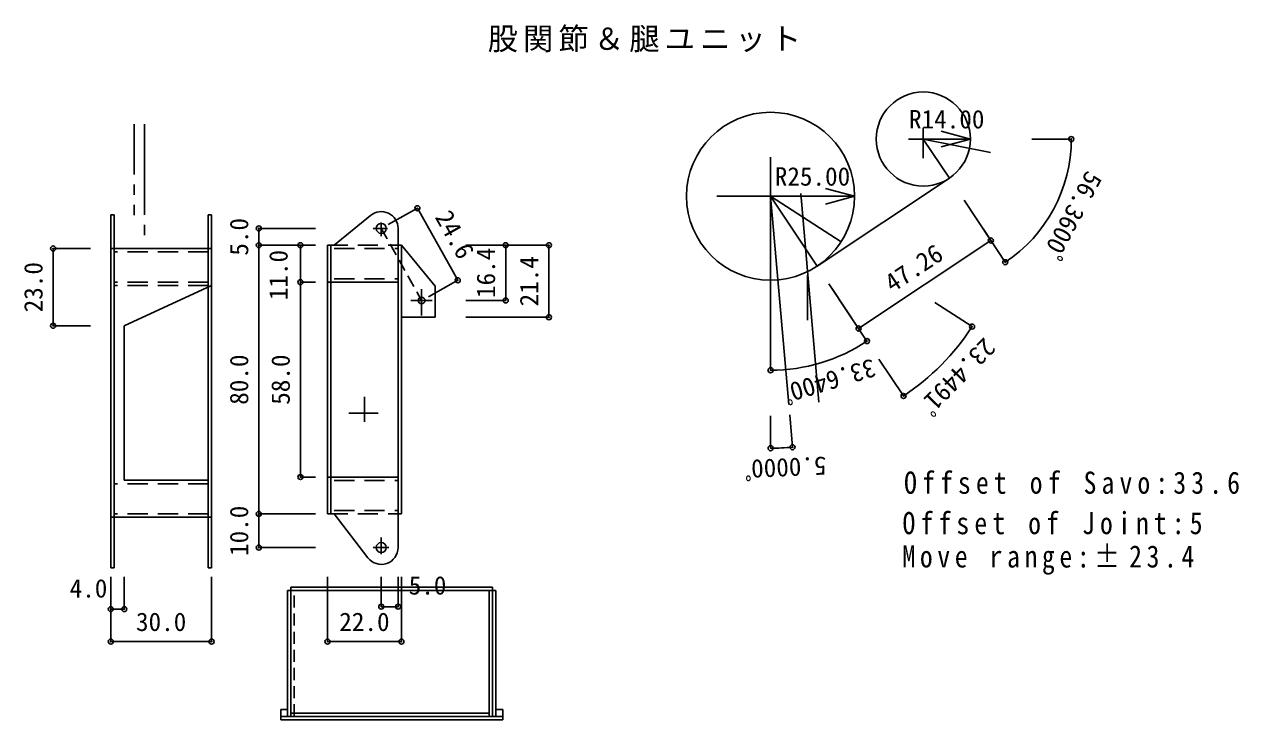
# Model space of a CAD drawing. Units: millimetres at full size, sheet at 1:3; details may follow other scales. Extents: x -420 to 383, y -277 to 349.
# Drawn here: x -62.2 to 299.1, y 136.5 to 343.5 of the extents above; entities that cross this region are included whole.
import ezdxf
from ezdxf.enums import TextEntityAlignment as Align

# ---------------------------------------------------------------- set-up
doc = ezdxf.new("R2010")
doc.units = ezdxf.units.MM
doc.header["$LTSCALE"] = 3
doc.header["$PDMODE"] = 32
doc.header["$PDSIZE"] = 1.5
for name, pattern in [('CHAIN1', [8, 5, -1, 1, -1]), ('CHAIN2', [12, 9, -1, 1, -1]), ('DASHED1', [1.8, 1.2, -0.6]), ('DASHED2', [3, 2, -1])]:
    doc.linetypes.add(name, pattern=pattern)
for name, color, linetype in [('0-0', 7, 'Continuous'), ('0-2', 4, 'Continuous'), ('0-3', 7, 'Continuous'), ('0-4', 7, 'Continuous'), ('0-8', 7, 'Continuous'), ('0-A', 4, 'Continuous')]:
    doc.layers.add(name, color=color, linetype=linetype)
doc.styles.add('ＭＳ ゴシック', font='')
doc.styles.get('ＭＳ ゴシック').set_extended_font_data('MS Gothic')

msp = doc.modelspace()

# ---------------------------------------------------------------- linework, layer by layer
at = {"layer": '0-0', "color": 4}
for p, q in [((-36.471, 179.069), (-36.471, 159.795)), ((-6.471, 179.069), (-6.471, 159.795)), ((-36.471, 159.795), (-6.471, 159.795))]:
    msp.add_line(p, q, dxfattribs=at)
for p in [(-36.471, 159.795), (-6.471, 159.795)]:
    msp.add_point(p, dxfattribs=at)
at = {"layer": '0-2', "color": 7, "linetype": 'CHAIN1'}
msp.add_line((-29.471, 313.803), (-29.471, 286.7), dxfattribs=at)
at = {"layer": '0-2', "color": 7, "linetype": 'CHAIN2'}
msp.add_line((-26.471, 313.803), (-26.471, 279.981), dxfattribs=at)
at = {"layer": '0-2'}
for p, q in [((219.284, 309.387), (210.59, 307.057)), ((184.84, 292.361), (176.147, 290.032)), ((46.012, 283.907), (54.757, 288.8)), ((54.757, 288.8), (66.757, 267.35)), ((7.575, 282.789), (7.575, 277.789)), ((24.392, 282.789), (7.575, 282.789)), ((-53.621, 276.803), (-53.621, 253.803)), ((-42.461, 276.803), (-53.621, 276.803)), ((19.94, 277.789), (19.94, 266.789)), ((24.392, 277.789), (19.94, 277.789)), ((69.154, 277.789), (81.025, 277.789)), ((69.154, 277.789), (93.885, 277.789)), ((81.025, 277.789), (81.025, 261.339)), ((93.885, 277.789), (93.885, 256.339)), ((58.012, 262.458), (66.757, 267.35)), ((69.154, 261.339), (81.025, 261.339)), ((-42.461, 253.803), (-53.621, 253.803)), ((69.154, 256.339), (93.885, 256.339)), ((24.392, 208.789), (19.94, 208.789)), ((24.392, 187.789), (7.575, 187.789)), ((-36.471, 179.069), (-36.471, 169.465)), ((-32.471, 179.069), (-32.471, 169.465)), ((28.013, 179.069), (28.013, 159.795)), ((44.012, 179.069), (44.012, 170.196)), ((49.012, 179.069), (49.012, 170.196)), ((50.012, 179.069), (50.012, 159.795)), ((49.012, 170.196), (44.012, 170.196)), ((-36.471, 169.465), (-32.471, 169.465)), ((50.012, 159.795), (28.013, 159.795))]:
    msp.add_line(p, q, dxfattribs=at)
at = {"layer": '0-2', "color": 7}
for p, q in [((-36.471, 286.803), (-36.471, 181.803)), ((-35.471, 286.803), (-36.471, 286.803)), ((-35.471, 286.803), (-35.471, 181.803)), ((-7.471, 286.803), (-7.471, 181.803)), ((-6.471, 286.803), (-7.471, 286.803)), ((-6.471, 286.803), (-6.471, 181.803)), ((30.012, 277.789), (40.845, 286.658)), ((41.585, 282.789), (45.828, 282.789)), ((44.012, 284.505), (44.012, 280.433)), ((49.012, 277.789), (49.012, 282.789)), ((-6.471, 276.803), (-36.471, 276.803)), ((28.013, 277.789), (28.013, 197.789)), ((29.012, 277.789), (29.012, 266.789)), ((49.012, 277.789), (49.012, 197.789)), ((50.012, 277.789), (50.012, 197.789)), ((50.012, 277.789), (60.012, 265.561)), ((-32.471, 253.803), (-6.471, 265.803)), ((28.013, 266.789), (49.012, 266.789)), ((29.012, 266.789), (29.012, 207.789)), ((56.012, 264.68), (56.012, 256.883)), ((60.012, 265.561), (60.012, 256.339)), ((52.849, 261.339), (59.128, 261.339)), ((-32.471, 253.803), (-32.471, 207.803)), ((50.012, 256.339), (60.012, 256.339)), ((39.012, 232.665), (39.012, 225.2)), ((34.339, 227.789), (43.097, 227.789)), ((-7.471, 207.803), (-32.471, 207.803)), ((28.013, 208.789), (49.012, 208.789)), ((29.012, 208.789), (29.012, 197.789)), ((-6.471, 196.803), (-36.471, 196.803)), ((30.012, 197.789), (40.05, 184.74)), ((49.012, 197.789), (49.012, 187.789)), ((44.012, 190.819), (44.012, 185.813)), ((41.601, 187.789), (46.245, 187.789)), ((-35.471, 181.803), (-36.471, 181.803)), ((-6.471, 181.803), (-7.471, 181.803))]:
    msp.add_line(p, q, dxfattribs=at)
at = {"layer": '0-2', "color": 7, "linetype": 'DASHED1'}
msp.add_line((44.012, 282.789), (56.012, 261.339), dxfattribs=at)
at = {"layer": '0-2', "color": 7, "linetype": 'DASHED2'}
for p, q in [((-7.471, 275.803), (-35.471, 275.803)), ((28.013, 277.789), (50.012, 277.789)), ((30.012, 276.789), (49.012, 276.789)), ((30.012, 267.789), (49.012, 267.789)), ((-7.471, 266.803), (-35.471, 266.803)), ((-7.471, 265.803), (-35.471, 265.803)), ((-7.471, 206.803), (-35.471, 206.803)), ((30.012, 207.789), (49.012, 207.789)), ((30.012, 198.789), (49.012, 198.789)), ((-7.471, 197.803), (-35.471, 197.803)), ((28.013, 197.789), (50.012, 197.789))]:
    msp.add_line(p, q, dxfattribs=at)
at = {"layer": '0-2'}
for points in [[(205.284, 309.387), (219.284, 309.387), (210.59, 311.716)], [(159.84, 292.361), (184.84, 292.361), (176.147, 294.69)], [(24.392, 277.789), (7.575, 277.789), (7.575, 197.789)], [(24.392, 266.789), (19.94, 266.789), (19.94, 208.789)], [(24.392, 197.789), (7.575, 197.789), (7.575, 187.789)]]:
    msp.add_lwpolyline(points, dxfattribs=at)
at = {"layer": '0-2', "color": 7}
for centre, radius in [((44.012, 282.789), 1.5), ((56.012, 261.339), 1), ((44.012, 187.789), 1.5)]:
    msp.add_circle(centre, radius, dxfattribs=at)
for centre, start, end in [((44.012, 282.789), 0, 129.30765), ((44.012, 187.789), 217.5672, 0)]:
    msp.add_arc(centre, 5, start, end, dxfattribs=at)
at = {"layer": '0-2'}
for p in [(54.757, 288.8), (7.575, 282.789), (7.575, 277.789), (19.94, 277.789), (81.025, 277.789), (93.885, 277.789), (-53.621, 276.803), (19.94, 266.789), (66.757, 267.35), (81.025, 261.339), (93.885, 256.339), (-53.621, 253.803), (19.94, 208.789), (7.575, 197.789), (7.575, 187.789), (-36.471, 169.465), (-32.471, 169.465), (44.012, 170.196), (49.012, 170.196), (28.013, 159.795), (50.012, 159.795)]:
    msp.add_point(p, dxfattribs=at)
at = {"layer": '0-3'}
for p, q in [((205.284, 312.713), (205.284, 303.674)), ((200.922, 309.387), (211.3, 309.387)), ((205.284, 309.387), (213.039, 297.731)), ((205.284, 309.387), (225.271, 305.371)), ((159.84, 304.008), (159.84, 252.025)), ((213.039, 297.731), (173.69, 271.548)), ((168.806, 293.146), (174.233, 231.113)), ((143.84, 292.361), (164.84, 292.361)), ((159.84, 292.361), (165.268, 230.328)), ((159.84, 292.361), (173.69, 271.548)), ((159.84, 292.361), (180.828, 278.778)), ((170.84, 268.857), (170.84, 255.465))]:
    msp.add_line(p, q, dxfattribs=at)
at = {"layer": '0-3', "color": 4}
for p, q in [((237.548, 309.387), (249.325, 309.387)), ((217.401, 291.176), (225.384, 279.18)), ((223.157, 282.525), (229.681, 272.721)), ((186.034, 252.997), (225.384, 279.18)), ((178.051, 264.993), (186.034, 252.997)), ((208.73, 260.72), (219.799, 253.556)), ((192.101, 243.879), (199.406, 232.901)), ((159.84, 227.029), (159.84, 217.375)), ((165.534, 227.277), (166.376, 217.661))]:
    msp.add_line(p, q, dxfattribs=at)
at = {"layer": '0-3'}
for centre, radius in [((205.284, 309.387), 14), ((159.84, 292.361), 25)]:
    msp.add_circle(centre, radius, dxfattribs=at)
at = {"layer": '0-3', "color": 4}
for centre, radius, start, end in [((205.284, 309.387), 44.041, 303.63995, 0), ((159.84, 292.361), 71.421, 303.64001, 327.0891), ((159.84, 292.361), 74.986, 270, 274.99998)]:
    msp.add_arc(centre, radius, start, end, dxfattribs=at)
for p in [(249.325, 309.387), (225.384, 279.18), (229.681, 272.721), (186.034, 252.997), (219.799, 253.556), (199.406, 232.901), (159.84, 217.375), (166.376, 217.661)]:
    msp.add_point(p, dxfattribs=at)
at = {"layer": '0-8'}
for p, q in [((16.137, 175.048), (78.137, 175.048)), ((16.137, 137.547), (16.137, 175.048)), ((17.137, 137.547), (17.137, 176.048)), ((17.137, 176.048), (77.137, 176.048)), ((76.137, 137.547), (76.137, 175.048)), ((77.137, 137.547), (77.137, 176.048)), ((78.137, 137.547), (78.137, 175.048)), ((14.137, 136.548), (14.137, 137.547)), ((14.137, 137.547), (80.137, 137.547)), ((17.137, 138.547), (76.137, 138.547)), ((80.137, 136.548), (80.137, 137.547)), ((14.137, 136.548), (80.137, 136.548))]:
    msp.add_line(p, q, dxfattribs=at)
at = {"layer": '0-8', "linetype": 'DASHED1'}
msp.add_line((18.137, 137.547), (18.137, 175.048), dxfattribs=at)
at = {"layer": '0-8'}
for points in [[(14.137, 137.547), (14.137, 139.548), (16.137, 139.548), (16.137, 137.547)], [(78.137, 137.547), (78.137, 139.548), (80.137, 139.548), (80.137, 137.547)]]:
    msp.add_lwpolyline(points, close=True, dxfattribs=at)
at = {"layer": '0-A'}
for p, q in [((177.212, 266.254), (188.533, 249.241)), ((159.84, 261.003), (159.84, 240.567))]:
    msp.add_line(p, q, dxfattribs=at)
msp.add_arc((159.84, 292.361), 51.794, 270, 303.64001, dxfattribs=at)
for p in [(188.533, 249.241), (159.84, 240.567)]:
    msp.add_point(p, dxfattribs=at)

# ---------------------------------------------------------------- texts
at = {"layer": '0-0', "color": 4, "style": 'ＭＳ ゴシック'}
msp.add_text('30.0', height=5.499, dxfattribs=at).set_placement((-28.971, 161.295), align=Align.BOTTOM_LEFT)
at = {"layer": '0-2', "style": 'ＭＳ ゴシック'}
for s, p in [('R14.00', (201.034, 310.887)), ('R25.00', (161.09, 293.861)), ('4.0', (-48.71, 171.251)), ('5.0', (52.17, 172.144)), ('22.0', (31.513, 161.295))]:
    msp.add_text(s, height=5.499, dxfattribs=at).set_placement(p, align=Align.BOTTOM_LEFT)
for s, rotation, p in [('5.0', 90, (6.075, 274.664)), ('24.6', 299.225, (58.404, 285.352)), ('11.0', 90, (17.799, 261.418)), ('16.4', 90, (79.525, 262.064)), ('23.0', 90, (-55.121, 257.803)), ('21.4', 90, (92.385, 259.564)), ('80.0', 90, (6.075, 230.289)), ('58.0', 90, (18.44, 230.289)), ('10.0', 90, (6.075, 185.289))]:
    msp.add_text(s, height=5.499, rotation=rotation, dxfattribs=at).set_placement(p, align=Align.BOTTOM_LEFT)
at = {"layer": '0-3', "color": 4, "style": 'ＭＳ ゴシック'}
for s, rotation, p in [('56.3600ﾟ', 241.82, (252.51, 301.102)), ('47.26', 33.64, (197.073, 262.144)), ('23.4491ﾟ', 225.365, (222.269, 251.801)), ('5.0000ﾟ', 182.5, (176.289, 216.521))]:
    msp.add_text(s, height=5.499, rotation=rotation, dxfattribs=at).set_placement(p, align=Align.BOTTOM_LEFT)
at = {"layer": '0-3', "insert": (75.683, 335.189), "char_height": 6.598, "attachment_point": 7, "style": 'ＭＳ ゴシック'}
msp.add_mtext('\\T1.17;股関節＆腿ユニット', dxfattribs=at)
at = {"layer": '0-4', "char_height": 6.598, "attachment_point": 7, "style": 'ＭＳ ゴシック'}
for s, insert in [('\\T1.4;\\W0.85;Offset\\~of\\~Savo:33.6', (199.566, 203.688)), ('\\T1.4;\\W0.85;Offset\\~of\\~Joint:5', (199.103, 191.655)), ('\\T1.36;\\W0.85;Move\\~range:±23.4', (199.08, 179.683))]:
    msp.add_mtext(s, dxfattribs=dict(at, insert=insert))
at = {"layer": '0-A', "style": 'ＭＳ ゴシック'}
msp.add_text('33.6400ﾟ', height=5.499, rotation=196.82, dxfattribs=at).set_placement((189.62, 245.688), align=Align.BOTTOM_LEFT)

doc.saveas('drawing.dxf')
